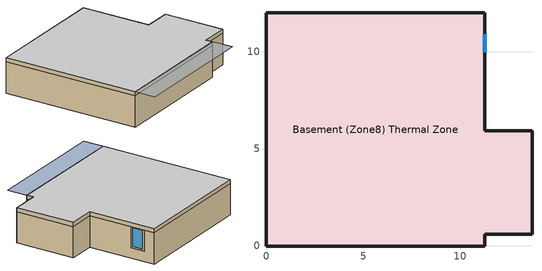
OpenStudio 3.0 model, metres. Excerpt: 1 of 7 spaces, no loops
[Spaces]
Basement (Zone8) Thermal Zone
 floor ground (Basement Floor Assembly): 11.25,12.01 11.25,5.92 13.69,5.92 13.69,0.58 11.25,0.58 11.25,-0.03 -0.03,-0.03 -0.03,12.01 z-2.95
 wall outside (Foundation Wall Assembly): 11.25,9.82 11.25,11.06 z-2.06:-0.23
 wall ground (Foundation Wall Assembly): 11.25,12.01 -0.03,12.01 -0.03,-0.03 11.25,-0.03 11.25,0.58 13.69,0.58 13.69,5.92 11.25,5.92 z-2.95:-0.23; 11.25,5.92,-0.23 11.25,5.92,-2.95 11.25,12.01,-2.95 11.25,12.01,-0.23 11.25,11.06,-0.23 11.25,11.06,-2.06 11.25,9.82,-2.06 11.25,9.82,-0.23
 wall ground (Base Exterior Wall Assembly): -0.03,12.01 -0.03,-0.03 11.25,-0.03 11.25,0.58 13.69,0.58 13.69,5.92 11.25,5.92 11.25,12.01 -0.03,12.01 z-0.23:0.13
 window (Exterior Window): 11.25,9.98 11.25,10.9 z-1.91:-0.25
 ceiling to First Floor (Zone1) Thermal Zone (First Floor Assembly): 11.25,-0.03 11.25,0.58 13.69,0.58 13.69,5.92 11.25,5.92 11.25,12.01 -0.03,12.01 -0.03,-0.03 z0.13
shading: 11.25,-1.85 11.25,-0.03 -0.03,-0.03 -0.03,-1.85 z0.13
[Site]
Washington Dc Dulles IntL Ar: Latitude {deg}=38.98; Longitude {deg}=-77.47; Time Zone {hr}=-5; Elevation {m}=82; Terrain=Suburbs
[Building]
NIST NZE House: North Axis {deg}=0; Default Construction Set=Default for Interior Walls
[ClimateZones]
Climate Zone Institution Name 1=ASHRAE; Climate Zone Document Name 1=ANSI/ASHRAE Standard 169; Climate Zone Document Year 1=2006; Climate Zone Institution Name 2=CEC; Climate Zone Document Name 2=California Climate Zone Descriptions; Climate Zone Document Year 2=1995
[SizingPeriod:DesignDay] Barometric Pressure {Pa}=100344; Sky Clearness=0; Rain Indicator=0; Snow Indicator=0; Day of Month=21; Daylight Saving Time Indicator=0; Dry-Bulb Temperature Range Modifier Type=DefaultMultipliers
Name | Maximum Dry-Bulb Temperature {C} | Daily Dry-Bulb Temperature Range {deltaC} | Humidity Indicating Conditions at Maximum Dry-Bulb | Wind Speed {m/s} | Wind Direction {deg} | Month | Day Type | Humidity Indicating Type | Solar Model Indicator | ASHRAE Taub | ASHRAE Taud
Washington Dc Dulles IntL Ar Ann Hum_n 99.6% Condns DP=>MCDB | -9 | 0 | -19.5 | 2.7 | 310 | 1 | WinterDesignDay | Dewpoint | ASHRAEClearSky
Washington Dc Dulles IntL Ar Ann Htg Wind 99.6% Condns WS=>MCDB | 0.8 | 0 | 0.8 | 11.2 | 310 | 1 | WinterDesignDay | Wetbulb | ASHRAEClearSky
Washington Dc Dulles IntL Ar Ann Htg 99.6% Condns DB | -11.8 | 0 | -11.8 | 2.7 | 310 | 1 | WinterDesignDay | Wetbulb | ASHRAEClearSky
Washington Dc Dulles IntL Ar Ann Clg .4% Condns DP=>MDB | 27.8 | 11.4 | 23.6 | 4 | 290 | 7 | SummerDesignDay | Dewpoint | ASHRAETau | 0.544 | 1.787
[Construction]
Exterior Window: Baseline Windows
Foundation Wall Assembly: Drainage Mat - Delta Drain foundation drainboard, 10" Concrete Wall, 2" XPS Slotted Insulation, Foil-faced Polyiso - 2.0", 1/2" GWB
Patio Shared Wall: 1/2" GWB, 2x6 24" O.C. Wood Stud Wall - R-19 Cellulose Insulation Only, 1/2" Plywood Sheathing, Air Barrier Membrane, Foil-faced Polyiso - 2.0", Foil-faced Polyiso - 2.0", Wood Furring Strips, Fiber Cement Siding
Base Exterior Wall Assembly: Cementitious Board w/ Stucco, 2.0" Mineral Wool Blanket Insulation, Drainage Mat - Delta Drain foundation drainboard, Vapor Permeable Air Barrier Membrane, 0.5" Pressure-treated Plywood Sheathing, 2x14 Rim Joist, Closed Cell Insulation
Basement Floor Assembly: Filter Fabric, 4" Stone Pad, 2.0" XPS Rigid Insulation, 6 MIL Polyethethylene Vapor Barrier, 4" Concrete Slab with Wire Mesh and Hydronic Tubing
First Floor Assembly: 7/8" T&G Floor Sheathing
[Material] Thermal Absorptance=0.9; Solar Absorptance=0.7; Visible Absorptance=0.7
Name | Roughness | Thickness {m} | Conductivity {W/m-K} | Density {kg/m3} | Specific Heat {J/kg-K}
1/2" GWB | MediumSmooth | 0.0127 | 0.16 | 800 | 1090
2x6 24" O.C. Wood Stud Wall - R-19 Cellulose Insulation Only | MediumRough | 0.1397 | 0.047481 | 30 | 712
1/2" Plywood Sheathing; 0.5" Pressure-treated Plywood Sheathing | Smooth | 0.0127 | 0.07 | 400 | 1300
Foil-faced Polyiso - 2.0" | MediumRough | 0.0508 | 0.023 | 40 | 1496
Fiber Cement Siding | MediumRough | 0.0079375 | 0.09 | 1000 | 900
Drainage Mat - Delta Drain foundation drainboard | MediumRough | 0.00066 | 0.45 | 950 | 1000
10" Concrete Wall | MediumRough | 0.254 | 2.15 | 2400 | 900
2" XPS Slotted Insulation; 2.0" XPS Rigid Insulation | MediumRough | 0.0508 | 0.029 | 29 | 1210
Cementitious Board w/ Stucco | MediumRough | 0.102 | 0.97 | 1600 | 900
2.0" Mineral Wool Blanket Insulation | VeryRough | 0.0508 | 0.04 | 20 | 840
2x14 Rim Joist | VerySmooth | 0.3556 | 0.18 | 1200 | 1012
Closed Cell Insulation | MediumRough | 0.127 | 0.027 | 35 | 1200
7/8" T&G Floor Sheathing | MediumSmooth | 0.022225 | 0.12 | 544 | 1210
4" Stone Pad | MediumRough | 0.1016 | 1.7 | 1602 | 840
4" Concrete Slab with Wire Mesh and Hydronic Tubing | MediumRough | 0.1016 | 0.53 | 1280 | 840
[Material:NoMass] Roughness=Rough; Thermal Resistance {m2-K/W}=0.011; Thermal Absorptance=0.9; Solar Absorptance=0.7; Visible Absorptance=0.7
Air Barrier Membrane; Vapor Permeable Air Barrier Membrane; Filter Fabric; 6 MIL Polyethethylene Vapor Barrier
[Material:AirGap]
Wood Furring Strips: Thermal Resistance {m2-K/W}=0.15
[WindowMaterial:SimpleGlazingSystem]
Baseline Windows: U-Factor {W/m2-K}=1.1356; Solar Heat Gain Coefficient=0.25; Visible Transmittance=0.4
[DefaultConstructionSet]
Default for Interior Walls: Default Exterior Surface Constructions=Default Surface Constructions 1; Default Interior Surface Constructions=Default Surface Constructions 2; Default Ground Contact Surface Constructions=Default Surface Constructions 3; Default Exterior SubSurface Constructions=Default Sub Surface Constructions 1; Default Interior SubSurface Constructions=Default Sub Surface Constructions 2
[DefaultSurfaceConstructions]
Name | Wall Construction
Default Surface Constructions 1; Default Surface Constructions 3
Default Surface Constructions 2 | Patio Shared Wall
[DefaultSubSurfaceConstructions]
Default Sub Surface Constructions 1; Default Sub Surface Constructions 2
[ThermalZone]
Zone8 Thermal Zone: Multiplier=1; Thermostat=Thermostat Setpoint Dual Setpoint 3; Use Ideal Air Loads=No; Humidistat=Zone Control Humidistat 2
[Sizing:Zone] Zone Cooling Design Supply Air Temperature Input Method=SupplyAirTemperature; Zone Cooling Design Supply Air Temperature {C}=12; Zone Cooling Design Supply Air Temperature Difference {deltaC}=11.11; Zone Heating Design Supply Air Temperature Input Method=SupplyAirTemperature; Zone Heating Design Supply Air Temperature {C}=30; Zone Heating Design Supply Air Temperature Difference {deltaC}=11.11; Zone Cooling Design Supply Air Humidity Ratio {kg-H2O/kg-air}=0.008; Zone Heating Design Supply Air Humidity Ratio {kg-H2O/kg-air}=0.008; Cooling Design Air Flow Method=DesignDay; Cooling Minimum Air Flow per Zone Floor Area {m3/s-m2}=0.000762; Heating Design Air Flow Method=DesignDay; Account for Dedicated Outdoor Air System=No; Dedicated Outdoor Air System Control Strategy=NeutralSupplyAir; Dedicated Outdoor Air Low Setpoint Temperature for Design {C}=Autosize; Dedicated Outdoor Air High Setpoint Temperature for Design {C}=Autosize
Zone4 Thermal Zone; Zone5 Thermal Zone; Zone2 Thermal Zone
[Space]
Basement (Zone8) Thermal Zone: Building Story=Building Story 1 - Basement; Thermal Zone=Zone8 Thermal Zone; Part of Total Floor Area=Yes; Design Specification Outdoor Air Object=No Ventilation Req
[SpaceInfiltration:DesignFlowRate]
Basement ACH: Space or SpaceType=Basement (Zone8) Thermal Zone; Schedule=ALWAYS_ON; Design Flow Rate Calculation Method=AirChanges/Hour; Flow per Exterior Surface Area {m3/s-m2}=0; Air Changes per Hour {1/hr}=0; Constant Term Coefficient=1
[DesignSpecification:OutdoorAir]
No Ventilation Req: Outdoor Air Method=Sum; Outdoor Air Flow per Person {m3/s-person}=0; Outdoor Air Flow per Floor Area {m3/s-m2}=0
[ThermostatSetpoint:DualSetpoint]
Thermostat Setpoint Dual Setpoint 3: Heating Setpoint Temperature Schedule=Heating Setpoint Schedule; Cooling Setpoint Temperature Schedule=Cooling Setpoint Schedule
[ZoneControl:Humidistat]
Zone Control Humidistat 2: Humidifying Relative Humidity Setpoint Schedule=ALWAYS_Above_0; Dehumidifying Relative Humidity Setpoint Schedule=ALWAYS_Below_50
[BuildingStory]
Building Story 1 - Basement
[AvailabilityManager:DifferentialThermostat]
Plant Loop 1 Differential Thermostat: Temperature Difference On Limit {deltaC}=10; Temperature Difference Off Limit {deltaC}=3
[AvailabilityManager:HighTemperatureTurnOff]
Plant Loop 1 High Temperature Turn Off: Temperature {C}=80
[AvailabilityManager:Scheduled]
AVM Scheduled: Schedule=Always On Discrete hvac_library
[GroundHeatExchanger:Vertical]
Vertical Bore Field: Maximum Flow Rate {m3/s}=0.0033; Number of Bore Holes=2; Bore Hole Length {m}=76.2; Bore Hole Radius {m}=0.063508; Ground Thermal Conductivity {W/m-K}=0.692626; Ground Thermal Heat Capacity {J/m3-K}=2347000; Ground Temperature {C}=13.375; Design Flow Rate {m3/s}=0.0033; Grout Thermal Conductivity {W/m-K}=0.692626; Pipe Thermal Conductivity {W/m-K}=0.391312; Pipe Out Diameter {m}=0.0266667; U-Tube Distance {m}=0.0253977; Pipe Thickness {m}=0.00241285; Maximum Length of Simulation=2; G-Function Reference Ratio=0.0005; G-Function Ln(T/Ts) Value 1=-15.2996; G-Function G Value 1=-0.348322; G-Function Ln(T/Ts) Value 2=-14.201; G-Function G Value 2=0.022208; G-Function Ln(T/Ts) Value 3=-13.2202; G-Function G Value 3=0.412345; G-Function Ln(T/Ts) Value 4=-12.2086; G-Function G Value 4=0.867498; G-Function Ln(T/Ts) Value 5=-11.1888; G-Function G Value 5=1.357839; G-Function Ln(T/Ts) Value 6=-10.1816; G-Function G Value 6=1.852024; G-Function Ln(T/Ts) Value 7=-9.1815; G-Function G Value 7=2.345656; G-Function Ln(T/Ts) Value 8=-8.6809; G-Function G Value 8=2.593958; G-Function Ln(T/Ts) Value 9=-8.5; G-Function G Value 9=2.679; G-Function Ln(T/Ts) Value 10=-7.8; G-Function G Value 10=3.023; G-Function Ln(T/Ts) Value 11=-7.2; G-Function G Value 11=3.32; G-Function Ln(T/Ts) Value 12=-6.5; G-Function G Value 12=3.681; G-Function Ln(T/Ts) Value 13=-5.9; G-Function G Value 13=4.071; G-Function Ln(T/Ts) Value 14=-5.2; G-Function G Value 14=4.828; G-Function Ln(T/Ts) Value 15=-4.5; G-Function G Value 15=6.253; G-Function Ln(T/Ts) Value 16=-3.963; G-Function G Value 16=7.894; G-Function Ln(T/Ts) Value 17=-3.27; G-Function G Value 17=11.82; G-Function Ln(T/Ts) Value 18=-2.864; G-Function G Value 18=15.117; G-Function Ln(T/Ts) Value 19=-2.577; G-Function G Value 19=18.006; G-Function Ln(T/Ts) Value 20=-2.171; G-Function G Value 20=22.887; G-Function Ln(T/Ts) Value 21=-1.884; G-Function G Value 21=26.924; G-Function Ln(T/Ts) Value 22=-1.191; G-Function G Value 22=38.004; G-Function Ln(T/Ts) Value 23=-0.497; G-Function G Value 23=49.919; G-Function Ln(T/Ts) Value 24=-0.274; G-Function G Value 24=53.407; G-Function Ln(T/Ts) Value 25=-0.051; G-Function G Value 25=56.632; G-Function Ln(T/Ts) Value 26=0.196; G-Function G Value 26=59.825; G-Function Ln(T/Ts) Value 27=0.419; G-Function G Value 27=62.349; G-Function Ln(T/Ts) Value 28=0.642; G-Function G Value 28=64.524; G-Function Ln(T/Ts) Value 29=0.873; G-Function G Value 29=66.412; G-Function Ln(T/Ts) Value 30=1.112; G-Function G Value 30=67.993; G-Function Ln(T/Ts) Value 31=1.335; G-Function G Value 31=69.162; G-Function Ln(T/Ts) Value 32=1.679; G-Function G Value 32=70.476; G-Function Ln(T/Ts) Value 33=2.028; G-Function G Value 33=71.361; G-Function Ln(T/Ts) Value 34=2.275; G-Function G Value 34=71.79; G-Function Ln(T/Ts) Value 35=3.003; G-Function G Value 35=72.511
[CentralHeatPumpSystem:Module] Chiller Heater Modules Control Schedule=Always On Discrete hvac_library; Number of Chiller Heater Modules=1
Name | Chiller Heater Modules Performance Component
Central Heat Pump System Module 1 | Chiller Heater Performance Electric EIR 1
Central Heat Pump System Module 2 | Chiller Heater Performance Electric EIR 2
[ChillerHeaterPerformance:Electric:EIR] Reference Cooling Mode Evaporator Capacity {W}=autosize; Reference Cooling Mode COP {W/W}=1.5; Reference Cooling Mode Leaving Chilled Water Temperature {C}=6.67; Reference Cooling Mode Entering Condenser Fluid Temperature {C}=29.4; Reference Cooling Mode Leaving Condenser Water Temperature {C}=35; Reference Heating Mode Cooling Capacity Ratio=0.74; Reference Heating Mode Cooling Power Input Ratio=1.38; Reference Heating Mode Leaving Chilled Water Temperature {C}=6.67; Reference Heating Mode Leaving Condenser Water Temperature {C}=60; Reference Heating Mode Entering Condenser Fluid Temperature {C}=29.44; Heating Mode Entering Chilled Water Temperature Low Limit {C}=5; Chilled Water Flow Mode Type=VariableFlow; Design Chilled Water Flow Rate {m3/s}=autosize; Design Condenser Water Flow Rate {m3/s}=autosize; Design Hot Water Flow Rate {m3/s}=0.0003525; Compressor Motor Efficiency=1; Condenser Type=WaterCooled; Cooling Mode Temperature Curve Condenser Water Independent Variable=EnteringCondenser; Cooling Mode Cooling Capacity Function of Temperature Curve=Chiller Heater Performance Electric EIR 1 coolingModeccFT; Cooling Mode Electric Input to Cooling Output Ratio Function of Temperature Curve=Chiller Heater Performance Electric EIR 1 coolingModeEIRFT; Cooling Mode Electric Input to Cooling Output Ratio Function of Part Load Ratio Curve=Chiller Heater Performance Electric EIR 1 coolingModeEIRFPLR; Cooling Mode Cooling Capacity Optimum Part Load Ratio=1; Heating Mode Temperature Curve Condenser Water Independent Variable=LeavingCondenser; Heating Mode Cooling Capacity Function of Temperature Curve=Chiller Heater Performance Electric EIR 1 heatingModeccFT; Heating Mode Electric Input to Cooling Output Ratio Function of Temperature Curve=Chiller Heater Performance Electric EIR 1 heatingModeEIRFT; Heating Mode Electric Input to Cooling Output Ratio Function of Part Load Ratio Curve=Chiller Heater Performance Electric EIR 1 heatingModeEIRFPLR; Heating Mode Cooling Capacity Optimum Part Load Ratio=1; Sizing Factor=1
Chiller Heater Performance Electric EIR 1; Chiller Heater Performance Electric EIR 2
[Schedule:Compact]
ALWAYS_ON: Through: 12/31, For: AllDays, Until: 24:00, 1
Cooling Setpoint Schedule: Through: 12/31, For: AllDays, Until: 24:00, 25
Heating Setpoint Schedule: Through: 12/31, For: AllDays, Until: 24:00, 20
ALWAYS_Below_50: Through: 12/31, For: AllDays, Until: 24:00, 50
ALWAYS_Above_0: Through: 12/31, For: AllDays, Until: 24:00, .01
[Curve:Biquadratic] Minimum Value of x=4.44; Input Unit Type for X=Temperature; Input Unit Type for Y=Temperature; Output Unit Type=Dimensionless
Name | Coefficient1 Constant | Coefficient2 x | Coefficient3 x**2 | Coefficient4 y | Coefficient5 y**2 | Coefficient6 x*y | Maximum Value of x | Minimum Value of y | Maximum Value of y
Chiller Heater Performance Electric EIR 1 coolingModeccFT | 0.950829 | 0.0341933 | 0.000266642 | -0.0017334 | -0.000176242 | -3.69198e-05 | 12.78 | 12.78 | 29.44
Chiller Heater Performance Electric EIR 1 coolingModeEIRFT | 0.736243 | 0.0213649 | 0.000363891 | -0.00428495 | 0.000338982 | -0.00036324 | 12.78 | 12.78 | 29.44
Chiller Heater Performance Electric EIR 1 heatingModeccFT | 0.941527 | 0.0552743 | 0.000357356 | 0.00125839 | -6.42055e-05 | -0.000535099 | 15.56 | 25 | 57.22
Chiller Heater Performance Electric EIR 1 heatingModeEIRFT | 0.228625 | 0.0249871 | -1.26711e-05 | 0.00932718 | 5.89204e-05 | -0.000326851 | 15.56 | 25 | 57.22
[Schedule:Constant]
Always On Discrete hvac_library: Value=1
[Curve:Bicubic] Coefficient1 Constant=0; Coefficient4 y=0; Coefficient5 y**2=0; Coefficient6 x*y=0; Coefficient8 y**3=0; Coefficient9 x**2*y=0; Coefficient10 x*y**2=0; Maximum Value of x=1; Minimum Value of y=0; Maximum Value of y=1
Name | Coefficient2 x | Coefficient3 x**2 | Coefficient7 x**3 | Minimum Value of x
Chiller Heater Performance Electric EIR 1 coolingModeEIRFPLR | 1.22895 | -0.751383 | 0.517396 | 0.2
Chiller Heater Performance Electric EIR 1 heatingModeEIRFPLR | 1.12853 | -0.0264962 | -0.103811 | 0.3
